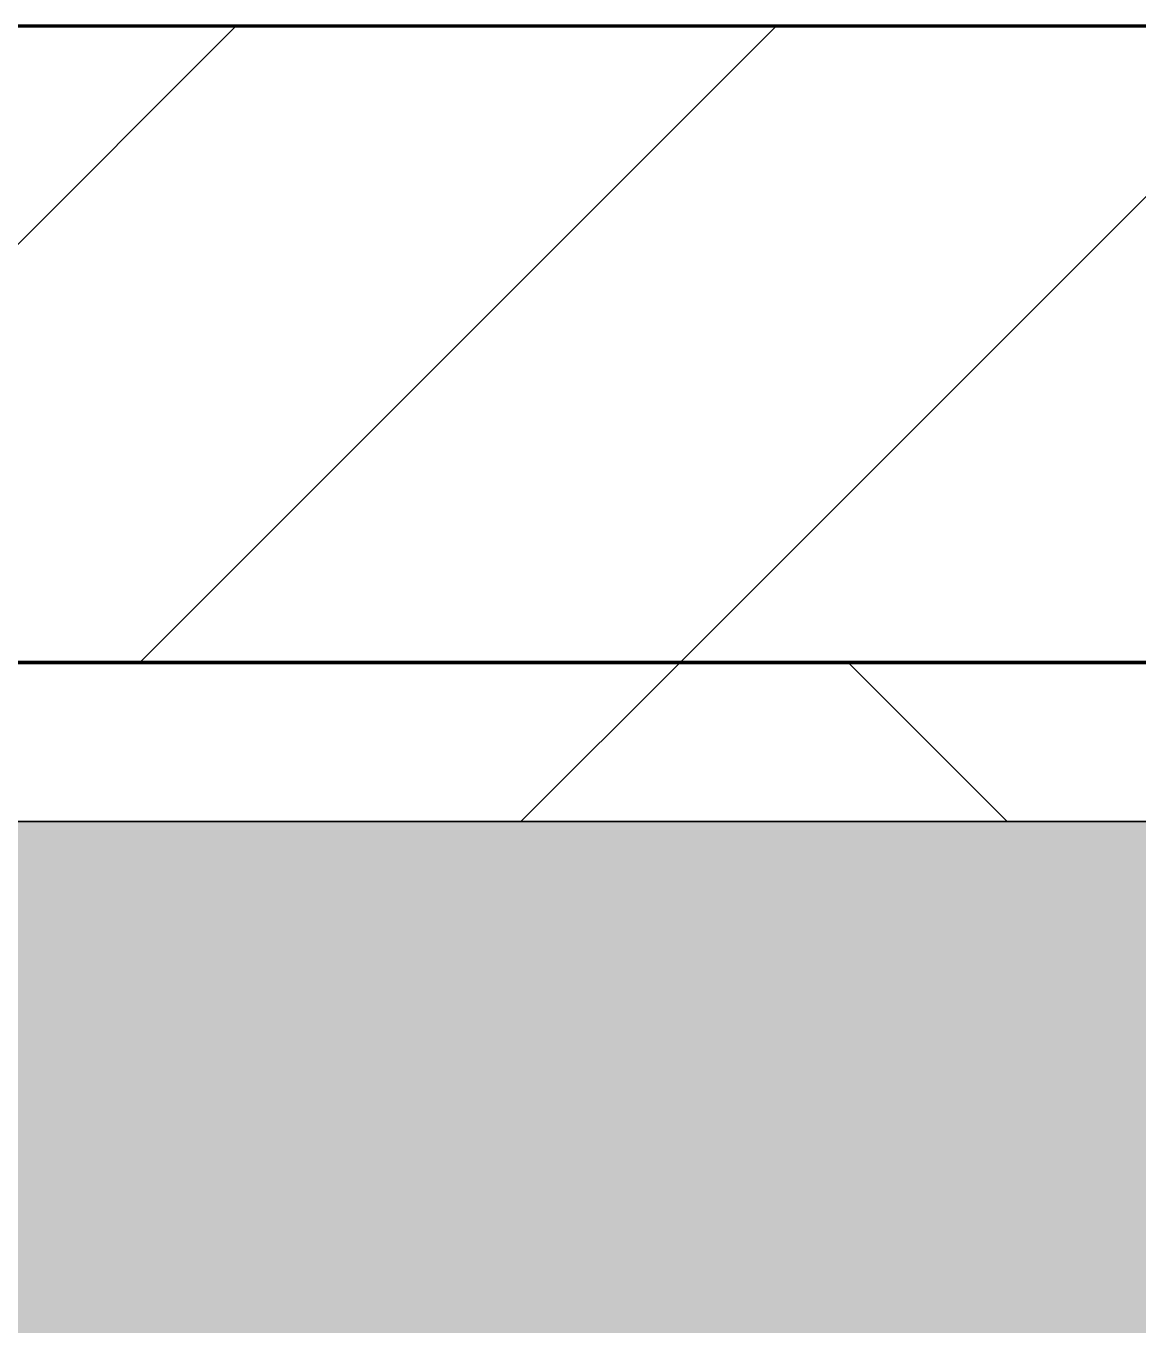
# Model space of a CAD drawing. Header units: millimetres. Extents: x -794334 to -714814, y -17806 to 22403.
# Drawn here: x -773452.9 to -773103.6, y 9735.7 to 10144 of the extents above; entities that cross this region are included whole.
import ezdxf
from ezdxf.xclip import XClip

# ---------------------------------------------------------------- set-up
doc = ezdxf.new("R2010")
doc.units = ezdxf.units.MM
doc.header["$XCLIPFRAME"] = 0
for name, color, linetype, lineweight in [('A-GENM', 1, 'Continuous', 9), ('A-GLAZ-CURT', 2, 'Continuous', 9), ('A-WALL', 5, 'Continuous', 35), ('A-WALL-FNSH', 2, 'Continuous', 35), ('A-WALL-PATT', 1, 'Continuous', 35)]:
    doc.layers.add(name, color=color, linetype=linetype, lineweight=lineweight)
doc.layers.add('A11_ALU.SOLID SHEET', color=2, linetype='Continuous')

# ---------------------------------------------------------------- blocks, each defined once
blk = doc.blocks.new('PPLS-PP19_Custom Tile Pattern - Custom Tile Pattern-V104-4252-01 ENLARGED CONCOURSE LEVEL - REFLECTED CEILING PLAN - SHEET 3')
at = {"layer": 'A-GLAZ-CURT'}
for p, q in [((-300, 0), (300, 0)), ((300, 0), (-300, 0)), ((230.06, 0), (300, 0)), ((-300, -50), (300, -50)), ((300, -50), (-300, -50))]:
    blk.add_line(p, q, dxfattribs=at)
for points, knots in [([(300, 0), (286.53, 0), (254.22, 0), (207.11, 0), (177.41, 0), (159.34, 0), (158.33, 0), (158.3, 0)], [-285.253232, -285.253232, -285.253232, -285.253232, -244.693688, -187.987675, -143.776725, -129.632772, -123.352749, -123.352749, -123.352749, -123.352749]), ([(159.07, 0), (159.13, 0), (160.84, 0), (165.21, 0), (174.15, 0), (185.98, 0), (208.82, 0), (219.42, 0), (230.06, 0)], [-115.643202, -115.643202, -115.643202, -115.643202, -114.681583, -87.660824, -65.295536, -41.623857, -24.459831, 0, 0, 0, 0]), ([(247.1, 0), (246.76, 0), (245.04, 0), (238.34, 0), (226.56, 0), (221.1, 0), (200.27, 0), (182.99, 0), (174.27, 0), (169.67, 0), (168.99, 0)], [-9649.085549, -9649.085549, -9649.085549, -9649.085549, -9581.591397, -9406.094246, -9221.510254, -9016.44624, -8717.832359, -8253.978395, -8152.463617, -8069.855175, -8069.855175, -8069.855175, -8069.855175]), ([(171.51, 0), (176.48, 0), (193.23, 0), (201.73, 0), (208.81, 0), (213.9, 0), (241.96, 0), (266.73, 0), (281.71, 0), (291.71, 0), (296.52, 0), (297.86, 0), (298.09, 0)], [-7971.819559, -7971.819559, -7971.819559, -7971.819559, -7784.112253, -7606.717214, -7289.299508, -7042.621073, -6582.165592, -6068.460911, -5766.029927, -5566.724884, -5280.360606, -5199.253518, -5199.253518, -5199.253518, -5199.253518]), ([(219.9, 0), (220.86, 0), (222.6, 0), (224.69, 0), (224.99, 0)], [-10670.940496, -10670.940496, -10670.940496, -10670.940496, -10511.382485, -10485.216452, -10485.216452, -10485.216452, -10485.216452]), ([(225, 0), (231.44, 0), (242.24, 0), (246.54, 0), (246.96, 0)], [-10485.148688, -10485.148688, -10485.148688, -10485.148688, -9925.173265, -9834.877357, -9834.877357, -9834.877357, -9834.877357]), ([(300, 0), (288.22, 0), (262, 0), (235.69, 0), (226.17, 0), (225.84, 0)], [-12528.858583, -12528.858583, -12528.858583, -12528.858583, -11905.454923, -11162.864862, -11135.420018, -11135.420018, -11135.420018, -11135.420018]), ([(284.76, 0), (284.76, 0), (285.09, 0), (287.47, 0), (293.59, 0), (297.76, 0), (300, 0)], [-4110.630118, -4110.630118, -4110.630118, -4110.630118, -4053.389046, -3959.664717, -3862.421465, -3746.95702, -3746.95702, -3746.95702, -3746.95702]), ([(297.38, 0), (295.84, 0), (291.62, 0), (285.38, 0), (284.87, 0)], [-4803.172655, -4803.172655, -4803.172655, -4803.172655, -4358.271401, -4143.037883, -4143.037883, -4143.037883, -4143.037883])]:
    blk.add_open_spline(points, degree=3, knots=knots, dxfattribs=at)
blk.add_open_spline([(224.93, 0), (222.01, 0), (219.78, 0), (219.02, 0)], degree=3, dxfattribs=at)
blk = doc.blocks.new('PPLS-PP19_Custom Tile Pattern - Custom Tile Pattern-V105-4252-01 ENLARGED CONCOURSE LEVEL - REFLECTED CEILING PLAN - SHEET 3')
at = {"layer": 'A-GLAZ-CURT'}
for p, q in [((-300, 0), (300, 0)), ((300, 0), (-300, 0)), ((-293.07, 0), (-275.75, 0)), ((-275.75, 0), (-293.07, 0)), ((-222.32, 0), (-205, 0)), ((-205, 0), (-222.32, 0)), ((-300, -50), (300, -50)), ((300, -50), (-300, -50))]:
    blk.add_line(p, q, dxfattribs=at)
at = {"layer": 'A-GLAZ-CURT', "flags": 128}
for points in [[(-300, 0), (-291.56, 0), (-283.3, 0), (-275.2, 0), (-267.26, 0), (-259.45, 0), (-251.77, 0), (-244.2, 0), (-236.74, 0), (-229.36, 0), (-222.06, 0), (-214.83, 0), (-207.71, 0), (-200.76, 0), (-194.02, 0), (-187.54, 0), (-181.38, 0), (-175.58, 0), (-171.32, 0)], [(-125.17, 0), (-128.55, 0), (-134.16, 0), (-140.03, 0), (-145.5, 0), (-150.63, 0), (-155.53, 0), (-160.27, 0), (-164.95, 0), (-169.65, 0), (-174.47, 0), (-179.49, 0), (-184.81, 0), (-190.44, 0), (-196.37, 0), (-202.58, 0), (-209.04, 0), (-215.73, 0), (-222.63, 0), (-229.72, 0), (-236.97, 0), (-244.39, 0), (-251.96, 0), (-259.67, 0), (-267.51, 0), (-275.48, 0), (-283.55, 0), (-291.73, 0), (-300, 0)], [(-170.25, 0), (-165.64, 0), (-162.01, 0), (-159.53, 0), (-157.46, 0), (-154.52, 0), (-149.42, 0), (-141.84, 0), (-132.81, 0), (-126.08, 0)]]:
    blk.add_lwpolyline(points, dxfattribs=at)
at = {"layer": 'A-GLAZ-CURT'}
for points, knots in [([(-300, 0), (-284.65, 0), (-236.57, 0), (-174.61, 0), (-129.95, 0), (-110.8, 0), (-99.5, 0), (-91.46, 0)], [-5323.127839, -5323.127839, -5323.127839, -5323.127839, -4502.809032, -2700.551212, -1002.059161, -460.363443, 0, 0, 0, 0]), ([(-239.25, 0), (-253.1, 0), (-272.74, 0), (-294.48, 0), (-300, 0)], [-14592.100608, -14592.100608, -14592.100608, -14592.100608, -13729.592194, -13439.944408, -13439.944408, -13439.944408, -13439.944408]), ([(-240.08, 0), (-244.89, 0), (-255.75, 0), (-262.59, 0), (-264.9, 0), (-265.4, 0)], [-796.931846, -796.931846, -796.931846, -796.931846, -543.655514, -208.940337, 0, 0, 0, 0]), ([(-258.6, 0), (-257.91, 0), (-254.26, 0), (-247.17, 0), (-241.28, 0), (-239.9, 0)], [-5722.54675, -5722.54675, -5722.54675, -5722.54675, -5657.471696, -5413.335975, -5338.48321, -5338.48321, -5338.48321, -5338.48321]), ([(-239.25, 0), (-233.55, 0), (-224.5, 0), (-213.1, 0), (-200.2, 0), (-187.1, 0), (-177.05, 0), (-171.38, 0)], [-5326.855158, -5326.855158, -5326.855158, -5326.855158, -5017.494783, -4832.723979, -4666.091899, -4349.945572, -4075.943535, -4075.943535, -4075.943535, -4075.943535]), ([(-137.88, 0), (-140.56, 0), (-147.66, 0), (-147.69, 0), (-158.72, 0), (-174.02, 0), (-185.59, 0), (-209.77, 0), (-227.09, 0), (-238.36, 0), (-239.25, 0)], [-3187.727384, -3187.727384, -3187.727384, -3187.727384, -2919.378265, -2477.344047, -2237.412286, -2029.680487, -1755.085331, -1400.429864, -858.079193, -811.385981, -811.385981, -811.385981, -811.385981]), ([(-171.38, 0), (-184.74, 0), (-206.45, 0), (-230.27, 0), (-238.76, 0)], [-16146.758942, -16146.758942, -16146.758942, -16146.758942, -15131.813646, -14602.206786, -14602.206786, -14602.206786, -14602.206786]), ([(-133.82, 0), (-135.51, 0), (-137.8, 0), (-149.31, 0), (-162.01, 0), (-177.91, 0), (-199.46, 0), (-216.65, 0), (-231.26, 0), (-233.46, 0), (-234, 0)], [-2731.647847, -2731.647847, -2731.647847, -2731.647847, -2418.507304, -2308.929706, -2113.765672, -1763.376603, -1422.553702, -978.033455, -846.069444, -682.911962, -682.911962, -682.911962, -682.911962]), ([(-233.49, 0), (-233.44, 0), (-232.38, 0), (-230.74, 0), (-225.3, 0), (-223.63, 0)], [-455.274641, -455.274641, -455.274641, -455.274641, -440.605512, -119.536984, 0, 0, 0, 0]), ([(-223.63, 0), (-219.39, 0), (-206.17, 0), (-188.58, 0), (-169.02, 0), (-152.12, 0), (-136.84, 0), (-127.33, 0), (-124.19, 0), (-123.43, 0), (-123.28, 0)], [-5463.295695, -5463.295695, -5463.295695, -5463.295695, -5161.076232, -4739.070012, -4465.409639, -4149.119819, -3839.893365, -3647.167523, -3488.92562, -3439.852845, -3439.852845, -3439.852845, -3439.852845]), ([(-72.93, 0), (-75.51, 0), (-91.45, 0), (-123.99, 0), (-158.22, 0), (-171.17, 0)], [-19442.345229, -19442.345229, -19442.345229, -19442.345229, -18935.241197, -17136.203329, -16151.889957, -16151.889957, -16151.889957, -16151.889957]), ([(-171.08, 0), (-169.62, 0), (-164.61, 0), (-158.7, 0), (-157.22, 0)], [-4071.073527, -4071.073527, -4071.073527, -4071.073527, -4000.813434, -3840.635403, -3840.635403, -3840.635403, -3840.635403]), ([(-152.35, 0), (-151.03, 0), (-147.71, 0), (-143.57, 0), (-138.62, 0)], [-3494.978217, -3494.978217, -3494.978217, -3494.978217, -3371.022232, -3227.460399, -3227.460399, -3227.460399, -3227.460399]), ([(-118.78, 0), (-121.86, 0), (-126.28, 0), (-136.96, 0), (-147.46, 0), (-150.03, 0), (-150.57, 0)], [-5938.474035, -5938.474035, -5938.474035, -5938.474035, -5700.061948, -5508.838257, -5298.784692, -5196.16478, -5196.16478, -5196.16478, -5196.16478]), ([(-150.34, 0), (-150.07, 0), (-147.75, 0), (-142.6, 0), (-127.26, 0), (-107.3, 0), (-90.42, 0), (-75.26, 0), (-68.41, 0), (-65.12, 0), (-63.63, 0)], [-4948.728362, -4948.728362, -4948.728362, -4948.728362, -4883.323924, -4440.880425, -4054.690705, -3793.097032, -3402.597032, -3144.956779, -3050.982048, -2969.237017, -2969.237017, -2969.237017, -2969.237017]), ([(-104.11, 0), (-105.72, 0), (-117.58, 0), (-130.52, 0), (-147.74, 0), (-149.07, 0)], [-7090.9346, -7090.9346, -7090.9346, -7090.9346, -7004.680444, -6449.282163, -6277.220794, -6277.220794, -6277.220794, -6277.220794]), ([(-148.23, 0), (-146.94, 0), (-140.15, 0), (-137.28, 0), (-133.93, 0), (-128.78, 0), (-126.5, 0)], [-6162.058746, -6162.058746, -6162.058746, -6162.058746, -6017.569127, -5560.701257, -5364.112219, -5231.017328, -5231.017328, -5231.017328, -5231.017328]), ([(-86.16, 0), (-91.37, 0), (-104.13, 0), (-122.65, 0), (-139.03, 0), (-146.11, 0), (-146.95, 0)], [-1681.3698, -1681.3698, -1681.3698, -1681.3698, -1374.161226, -945.742622, -741.901385, -489.130243, -489.130243, -489.130243, -489.130243]), ([(-146.69, 0), (-146.59, 0), (-145.49, 0), (-135.69, 0), (-128.29, 0), (-125.15, 0)], [-420.34245, -420.34245, -420.34245, -420.34245, -406.956646, -290.263673, 0, 0, 0, 0]), ([(-127.41, 0), (-131.63, 0), (-133.16, 0), (-134.09, 0), (-134.15, 0)], [-8540.990293, -8540.990293, -8540.990293, -8540.990293, -8266.114998, -8246.473386, -8246.473386, -8246.473386, -8246.473386]), ([(-134.15, 0), (-133.32, 0), (-130.31, 0), (-119.73, 0), (-108.38, 0), (-103.51, 0)], [-7657.439573, -7657.439573, -7657.439573, -7657.439573, -7293.749979, -6839.55839, -6499.682764, -6499.682764, -6499.682764, -6499.682764]), ([(-120.13, 0), (-120.14, 0), (-120.24, 0), (-121.3, 0), (-129.25, 0), (-133.82, 0)], [-2933.992132, -2933.992132, -2933.992132, -2933.992132, -2920.575025, -2840.280255, -2731.647847, -2731.647847, -2731.647847, -2731.647847]), ([(-113.43, 0), (-113.44, 0), (-113.96, 0), (-119.73, 0), (-125.43, 0), (-127.03, 0), (-127.41, 0)], [-328.499627, -328.499627, -328.499627, -328.499627, -282.672656, -98.539552, -24.539552, 0, 0, 0, 0]), ([(-126.5, 0), (-122.44, 0), (-108.71, 0), (-86.68, 0), (-63.44, 0), (-54.4, 0), (-48.53, 0), (-30.79, 0), (-18.03, 0), (8.61, 0), (15.02, 0), (22.91, 0), (31, 0), (39.04, 0), (51.19, 0), (58.74, 0), (61.34, 0), (61.45, 0)], [-5231.017328, -5231.017328, -5231.017328, -5231.017328, -4994.692869, -4542.524482, -4008.285538, -3689.699207, -3546.54457, -3315.260113, -2864.387349, -2439.246196, -2084.094819, -1956.422387, -1818.904206, -1645.594513, -1443.202566, -1228.752106, -1120.932285, -1120.932285, -1120.932285, -1120.932285]), ([(-125.15, 0), (-124.93, 0), (-121.96, 0), (-113.79, 0), (-106.12, 0), (-103.63, 0)], [-3362.7396, -3362.7396, -3362.7396, -3362.7396, -3342.215224, -3074.362186, -2942.39715, -2942.39715, -2942.39715, -2942.39715]), ([(-122.08, 0), (-122.01, 0), (-121.69, 0), (-121.2, 0), (-120.88, 0)], [-3136.336417, -3136.336417, -3136.336417, -3136.336417, -3110.304437, -3035.164275, -3035.164275, -3035.164275, -3035.164275]), ([(-36.33, 0), (-36.43, 0), (-37.27, 0), (-45.02, 0), (-46.13, 0), (-60.59, 0), (-81.23, 0), (-99.51, 0), (-114.02, 0), (-117.28, 0), (-118.78, 0)], [-1855.773136, -1855.773136, -1855.773136, -1855.773136, -1810.870157, -1672.078046, -1405.135169, -1060.00838, -740.068933, -229.489605, -116.330425, 0, 0, 0, 0]), ([(-117.74, 0), (-117.19, 0), (-114.78, 0), (-113.43, 0), (-113.43, 0)], [-821.249067, -821.249067, -821.249067, -821.249067, -394.672656, -330.879064, -330.879064, -330.879064, -330.879064]), ([(-103.53, 0), (-105.51, 0), (-111.82, 0), (-116.56, 0), (-117.56, 0)], [-1624.516729, -1624.516729, -1624.516729, -1624.516729, -1433.981041, -985.49888, -985.49888, -985.49888, -985.49888]), ([(-115.82, 0), (-114.96, 0), (-110.41, 0), (-96.78, 0), (-71.33, 0), (-51.02, 0), (-36.2, 0), (-35.63, 0)], [-5724.064692, -5724.064692, -5724.064692, -5724.064692, -5430.283136, -5103.229623, -4799.173296, -4065.652676, -4036.04608, -4036.04608, -4036.04608, -4036.04608]), ([(9.32, 0), (9.08, 0), (7.65, 0), (2.57, 0), (-12.23, 0), (-25.64, 0), (-40, 0), (-56.24, 0), (-75.59, 0), (-94, 0), (-112.01, 0), (-114.94, 0), (-115.63, 0)], [-2922.926651, -2922.926651, -2922.926651, -2922.926651, -2882.788014, -2720.818881, -2518.50168, -2125.455881, -1792.521578, -1466.981642, -1208.454564, -789.402658, -501.969187, -243.577221, -243.577221, -243.577221, -243.577221]), ([(-35.61, 0), (-40.91, 0), (-54.7, 0), (-76.64, 0), (-95.87, 0), (-103.51, 0)], [-8460.919606, -8460.919606, -8460.919606, -8460.919606, -8073.216054, -7508.296369, -7101.601253, -7101.601253, -7101.601253, -7101.601253]), ([(-103.5, 0), (-102.78, 0), (-96.47, 0), (-85.29, 0), (-71.67, 0), (-65.93, 0), (-65.07, 0)], [-2940.182827, -2940.182827, -2940.182827, -2940.182827, -2902.289527, -2605.247022, -2322.099534, -2241.8264, -2241.8264, -2241.8264, -2241.8264]), ([(-36.62, 0), (-36.62, 0), (-40.35, 0), (-44.32, 0), (-58.97, 0), (-82.6, 0), (-97.15, 0), (-102.96, 0)], [-4069.478503, -4069.478503, -4069.478503, -4069.478503, -3858.647035, -3538.256648, -2842.901703, -2193.204658, -1642.498133, -1642.498133, -1642.498133, -1642.498133]), ([(-102.63, 0), (-99.16, 0), (-88.22, 0), (-74.02, 0), (-62.74, 0), (-60.36, 0), (-59.97, 0)], [-6479.371946, -6479.371946, -6479.371946, -6479.371946, -6236.997189, -5713.340575, -5140.470607, -5006.787413, -5006.787413, -5006.787413, -5006.787413]), ([(-91.46, 0), (-90.09, 0), (-84.7, 0), (-77.43, 0), (-72.73, 0), (-72.64, 0), (-72.64, 0)], [-19832.387487, -19832.387487, -19832.387487, -19832.387487, -19753.885894, -19541.04734, -19478.625389, -19471.062469, -19471.062469, -19471.062469, -19471.062469]), ([(-63.96, 0), (-64.13, 0), (-72.5, 0), (-80.63, 0), (-86.16, 0)], [-2171.769325, -2171.769325, -2171.769325, -2171.769325, -2007.031671, -1681.3698, -1681.3698, -1681.3698, -1681.3698]), ([(-35.62, 0), (-38.41, 0), (-45.95, 0), (-56.37, 0), (-71.66, 0), (-77.83, 0), (-82.66, 0), (-83.28, 0), (-83.28, 0)], [-2562.717197, -2562.717197, -2562.717197, -2562.717197, -2413.671296, -2161.752162, -2006.592567, -1646.621388, -1424.436217, -1393.971743, -1393.971743, -1393.971743, -1393.971743]), ([(-83.28, 0), (-83.28, 0), (-82.91, 0), (-76.14, 0), (-62.97, 0), (-48.14, 0), (-38.5, 0), (-35.85, 0), (-35.57, 0)], [-1393.4169, -1393.4169, -1393.4169, -1393.4169, -1353.722004, -1274.333717, -1073.56893, -651.549973, -296.515819, -253.998277, -253.998277, -253.998277, -253.998277]), ([(-66.39, 0), (-66.39, 0), (-63.63, 0), (-53.63, 0), (-34.42, 0), (-29.82, 0), (-29.19, 0)], [-2493.31794, -2493.31794, -2493.31794, -2493.31794, -2315.303971, -1809.437387, -963.711516, -666.19313, -666.19313, -666.19313, -666.19313]), ([(31.18, 0), (25.97, 0), (11.99, 0), (-16.92, 0), (-47.42, 0), (-65.77, 0), (-66.37, 0), (-66.38, 0)], [-4496.803627, -4496.803627, -4496.803627, -4496.803627, -4222.080604, -3745.412743, -2981.410125, -2542.574734, -2498.224237, -2498.224237, -2498.224237, -2498.224237]), ([(-63.63, 0), (-61.49, 0), (-57.39, 0), (-54.49, 0), (-45.2, 0), (-40.79, 0), (-40.46, 0), (-40.44, 0)], [-2969.237017, -2969.237017, -2969.237017, -2969.237017, -2851.217951, -2734.127174, -2474.780881, -2410.990208, -2350.645972, -2350.645972, -2350.645972, -2350.645972]), ([(-58.83, 0), (-58.37, 0), (-57.29, 0), (-54.23, 0), (-46.33, 0), (-42.62, 0), (-41.76, 0)], [-4859.52896, -4859.52896, -4859.52896, -4859.52896, -4680.891996, -4469.85053, -4321.566175, -4270.495146, -4270.495146, -4270.495146, -4270.495146]), ([(-51.83, 0), (-51.83, 0), (-51.78, 0), (-47.4, 0), (-46.01, 0), (-40.22, 0), (-36.78, 0)], [-632.814994, -632.814994, -632.814994, -632.814994, -627.965721, -508.377888, -260.442412, 0, 0, 0, 0]), ([(76.63, 0), (74.8, 0), (67.65, 0), (53.52, 0), (37, 0), (24.07, 0), (12.82, 0), (-2.9, 0), (-20.62, 0), (-32.81, 0), (-44.85, 0), (-51.43, 0), (-51.79, 0)], [-3095.572228, -3095.572228, -3095.572228, -3095.572228, -2950.589685, -2634.532728, -2313.748533, -2106.613311, -1925.670641, -1617.263037, -1290.787923, -1039.307308, -819.71621, -644.910881, -644.910881, -644.910881, -644.910881]), ([(-41.76, 0), (-39.9, 0), (-37.72, 0), (-36.92, 0), (-36.77, 0)], [-4270.495146, -4270.495146, -4270.495146, -4270.495146, -4161.040818, -4106.245333, -4106.245333, -4106.245333, -4106.245333]), ([(30.82, 0), (29.27, 0), (20.14, 0), (3.54, 0), (-16.4, 0), (-34.22, 0), (-35.84, 0)], [-10462.034656, -10462.034656, -10462.034656, -10462.034656, -10363.088938, -9884.23066, -9424.652049, -9193.362191, -9193.362191, -9193.362191, -9193.362191]), ([(-35.68, 0), (-31.58, 0), (-18.75, 0), (8.83, 0), (43.36, 0), (70.92, 0), (82.12, 0), (83.66, 0)], [-6163.744412, -6163.744412, -6163.744412, -6163.744412, -5862.463379, -5340.621928, -4573.028122, -4094.177415, -3869.465285, -3869.465285, -3869.465285, -3869.465285]), ([(-34.88, 0), (-34.77, 0), (-33.14, 0), (-28.88, 0), (-26.95, 0), (-26.54, 0)], [-9067.096702, -9067.096702, -9067.096702, -9067.096702, -9057.163041, -8919.836787, -8834.607043, -8834.607043, -8834.607043, -8834.607043]), ([(-34.82, 0), (-33.99, 0), (-32.57, 0), (-29.94, 0), (-28.57, 0)], [-214.457191, -214.457191, -214.457191, -214.457191, -83.513472, 0, 0, 0, 0]), ([(-34.63, 0), (-26.29, 0), (-11.99, 0), (4.23, 0), (9.64, 0), (10.14, 0), (10.18, 0)], [-4019.024145, -4019.024145, -4019.024145, -4019.024145, -3589.737505, -3285.047089, -3066.359526, -3044.715262, -3044.715262, -3044.715262, -3044.715262]), ([(-26.75, 0), (-27.82, 0), (-30.83, 0), (-33.96, 0), (-34.59, 0)], [-8718.362214, -8718.362214, -8718.362214, -8718.362214, -8532.293389, -8485.872555, -8485.872555, -8485.872555, -8485.872555]), ([(-33.34, 0), (-33.34, 0), (-32.93, 0), (-31.16, 0), (-30.52, 0)], [-2415.024266, -2415.024266, -2415.024266, -2415.024266, -2357.633367, -2323.618664, -2323.618664, -2323.618664, -2323.618664]), ([(70.61, 0), (66.16, 0), (55.8, 0), (39.61, 0), (24.74, 0), (2.64, 0), (-17.84, 0), (-30.57, 0), (-31.82, 0), (-32, 0)], [-4647.237329, -4647.237329, -4647.237329, -4647.237329, -4326.416877, -4098.545751, -3766.694881, -3333.063701, -2994.501669, -2698.150104, -2614.070998, -2614.070998, -2614.070998, -2614.070998]), ([(-30.76, 0), (-30.73, 0), (-29.99, 0), (-23.47, 0), (-15.75, 0), (-15.19, 0)], [-54176.191683, -54176.191683, -54176.191683, -54176.191683, -54157.274271, -53749.15266, -53717.791567, -53717.791567, -53717.791567, -53717.791567]), ([(-30.52, 0), (-27.11, 0), (-17.83, 0), (5.99, 0), (20.95, 0), (31.18, 0), (32.02, 0)], [-2323.618664, -2323.618664, -2323.618664, -2323.618664, -2142.497158, -1716.209403, -1206.526904, -1161.809332, -1161.809332, -1161.809332, -1161.809332]), ([(-13, 0), (-14.35, 0), (-17.68, 0), (-25.97, 0), (-29.52, 0), (-30.21, 0)], [-55207.591944, -55207.591944, -55207.591944, -55207.591944, -54789.006179, -54461.685999, -54290.791712, -54290.791712, -54290.791712, -54290.791712])]:
    blk.add_open_spline(points, degree=3, knots=knots, dxfattribs=at)
for points in [[(-39.84, 0), (-39.08, 0), (-38.11, 0), (-37.36, 0)], [(-29.03, 0), (-31.02, 0), (-33.01, 0), (-35.02, 0)]]:
    blk.add_open_spline(points, degree=3, dxfattribs=at)
blk = doc.blocks.new('Curved Concourse Ceiling5 - Curved Concourse Ceiling-12515229-4252-01 ENLARGED CONCOURSE LEVEL - REFLECTED CEILING PLAN - SHEET 3')
at = {"layer": 'A-GENM'}
h = blk.add_hatch(color=256, dxfattribs=at)
h.paths.add_polyline_path([(-768763.28, 4129.03), (-768657.49, 4129.04), (-768657.5, 9894.02), (-777707.49, 9894.02), (-777707.42, 4129.03), (-769849.31, 4129.03)])
h.paths.add_polyline_path([(-768857.49, 4329.03), (-777507.49, 4329.03), (-777507.49, 9694.03), (-768857.49, 9694.03), (-768857.49, 4419.87)])
blk.add_line((-768657.49, 9894.03), (-777707.49, 9894.03), dxfattribs=at)
blk.add_line((-768657.49, 9894.03), (-777707.49, 9894.03), dxfattribs=at)
blk = doc.blocks.new('*U1029')
at = {"layer": 'A-GENM'}
blk.add_blockref('Curved Concourse Ceiling5 - Curved Concourse Ceiling-12515229-4252-01 ENLARGED CONCOURSE LEVEL - REFLECTED CEILING PLAN - SHEET 3', (778882.37, -3579.02), dxfattribs=at)
at = {"layer": 'A-GLAZ-CURT', "rotation": 180}
for name, p in [('PPLS-PP19_Custom Tile Pattern - Custom Tile Pattern-V105-4252-01 ENLARGED CONCOURSE LEVEL - REFLECTED CEILING PLAN - SHEET 3', (5400, 6315)), ('PPLS-PP19_Custom Tile Pattern - Custom Tile Pattern-V104-4252-01 ENLARGED CONCOURSE LEVEL - REFLECTED CEILING PLAN - SHEET 3', (6000, 6315))]:
    blk.add_blockref(name, p, dxfattribs=at)
blk = doc.blocks.new('*U1230')
blk.add_lwpolyline([(0, 0), (9050, 0), (9050, 5765), (0, 5765)], close=True)
blk = doc.blocks.new('*U1630')
for points in [[(-4139.52, 6315), (-75674.95, 6315), (-75674.95, 550), (-4139.52, 550)], [(-33025.12, 550), (-23975.12, 550), (-23975.12, 6315), (-33025.12, 6315)]]:
    blk.add_lwpolyline(points, close=True)
blk.add_blockref('*U1230', (-33025.12, 550))

msp = doc.modelspace()

# ---------------------------------------------------------------- block references
at = {"layer": 'A11_ALU.SOLID SHEET'}
ref = msp.add_blockref('*U1630', (-744681.24, 3579.02), dxfattribs=at)
XClip(ref).set_block_clipping_path([(-45802.4668593339, -9620.0029952967), (23702.8690583039, 10334.9999958097)])

# ---------------------------------------------------------------- next in the draw order: hatches: boundary and pattern name
at = {"layer": 'A-WALL-PATT', "lineweight": 9}
h = msp.add_hatch(dxfattribs=at)
h.set_pattern_fill('FP_2', color=256, style=0, pattern_type=2)
h.set_pattern_definition([(45, (0, 0), (-84.852814, 84.852814), [])])
h.paths.add_polyline_path([(-745742.17, 9944.02), (-745742.17, 10144.02), (-783082.17, 10144.02), (-783082.17, 9944.02), (-747042.87, 9944.02)])
h = msp.add_hatch(dxfattribs=at)
h.set_pattern_fill('FP_5', color=256, style=0, pattern_type=2)
h.set_pattern_definition([(45, (0, 0), (-212.13203, 212.13203), []), (135, (0, 0), (-212.13203, -212.13203), [])])
h.paths.add_polyline_path([(-748821.9, 9894.02), (-748821.9, 9944.02), (-783057.37, 9944.02), (-783057.37, 9894.02), (-749214.91, 9894.02)])

# ---------------------------------------------------------------- next in the draw order: linework, layer by layer
at = {"layer": 'A-WALL', "color": 7, "lineweight": 70}
for p, q in [((-783082.17, 10144.02), (-745742.17, 10144.02)), ((-783057.37, 9944.02), (-748821.9, 9944.02)), ((-748821.9, 9944.02), (-783057.37, 9944.02))]:
    msp.add_line(p, q, dxfattribs=at)
at = {"layer": 'A-WALL-FNSH', "color": 250}
msp.add_line((-748821.9, 9894.02), (-783057.37, 9894.02), dxfattribs=at)

# ---------------------------------------------------------------- next in the draw order: block references
msp.add_blockref('*U1029', (-778882.37, 3579.02))

doc.saveas('drawing.dxf')
